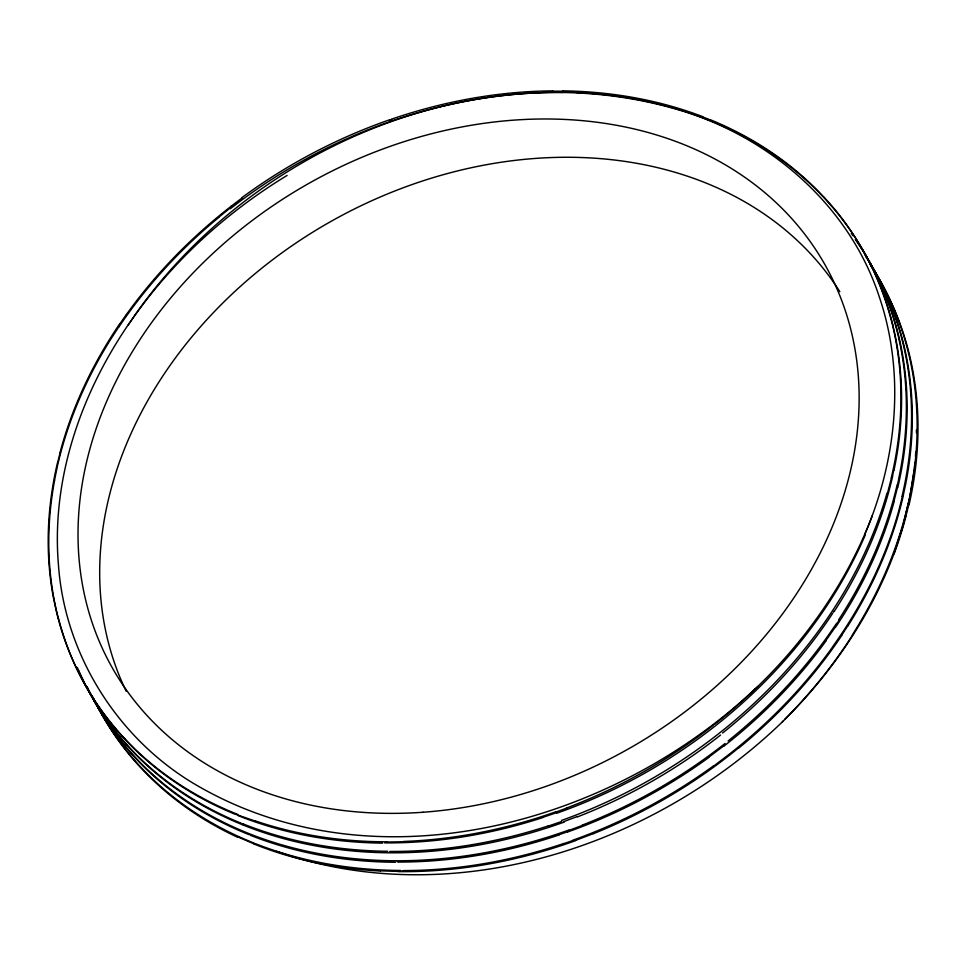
<?xml version="1.0" encoding="UTF-8"?>
<svg xmlns="http://www.w3.org/2000/svg" width="966" height="966" viewBox="0 0 966 966"><rect width="100%" height="100%" fill="white"/><g stroke="black" fill="none" stroke-linecap="round" stroke-linejoin="round"><path stroke-width="1.45" d="M915.454 456.447L915.756 452.016M914.331 468.305L914.947 462.364M914.15 469.79L909.67 498.142M54.531 480.03L57.574 465.407A445.519 352.192 -29.1 0 1 110.595 339.477L118.733 326.906M910.552 493.469L903.077 525.552L893.948 553.892A445.495 353.435 -29.5 0 1 780.842 723.353C650.649 848.051 450.905 912.604 276.505 851.336M909.731 497.466L908.269 504.107M893.779 470.176L892.451 476.141M898.766 479.003L897.45 484.968M903.282 495.28L905.565 484.654A445.519 355.102 -29.7 0 0 903.669 344.27A445.519 355.138 -29.3 0 0 865.838 256.449M908.704 504.856L905.975 515.941M57.658 462.605L60.025 453.126M897.414 487.685L893.9 501.451M902.401 496.5L898.887 510.277A445.519 354.522 -30 0 1 840.239 635.833L830.772 649.55A445.519 353.93 -30.1 0 1 728.521 754.796L713.56 766.183M891.437 477.953L887.476 493.24M864.655 534.633C896.762 460.287 905.613 374.011 879.193 296.586C849.971 207.231 772.583 139.152 683.94 111.488C481.153 48.747 250.158 147.025 132.463 318.659C82.291 389.817 50.969 477.18 58.455 565.001C64.746 654.248 117.188 737.734 193.792 783.571C374.265 890.809 613.132 824.433 757.803 686.452M847.701 625.968L842.074 634.638M852.7 634.795L847.073 643.465A445.519 354.184 -30.1 0 1 784.646 719.477M834.093 611.164L833.38 612.251M839.092 619.991L838.379 621.078M832.668 613.338L831.243 615.499A445.519 354.075 -30.1 0 1 723.365 732.409L722.568 732.977M837.667 622.164L836.242 624.326M119.518 324.383L126.401 314.469M128.273 324.926C169.352 264.189 224.547 213.462 287.095 175.438M835.336 627.043L825.773 640.724M783.269 720.962L782.303 721.916M757.296 686.886L759.228 685.039A445.495 353.435 -29.5 0 0 872.298 515.615M756.366 687.84L755.4 688.77M218.63 217.314L229.908 208.245M738.386 748.082L731.105 753.927A445.519 353.52 -30.1 0 1 593.293 833.743M723.582 746.018L708.561 757.332M231.128 206.229L242.466 197.656M593.269 833.658L575.519 840.42M577.378 816.512L564.059 821.511M582.389 825.375L569.071 830.374M566.499 808.18L556.331 811.911M556.73 812.623L543.097 817.272M561.741 821.486L548.108 826.135M567.561 831.762L559.048 834.709M572.572 840.625L564.059 843.572M389.95 120.062L391.653 119.47M403.474 841.736L387.016 842.026M552.685 91.166L562.695 91.19M397.871 861.877L397.086 861.865M402.882 870.74L402.098 870.74M563.13 91.963L576.956 92.35M398.354 871.404L380.435 870.837M255.35 821.112L235.946 814.423M702.596 116.886L709.913 119.772M242.406 823.877L240.256 822.996M711.978 121.209L723.256 126.087M238.167 837.051L254.36 844.006L253.961 843.306M125.495 739.521L135.506 749.616A445.519 351.757 -29.7 0 0 237.817 814.459M824.179 197.462L819.989 193.043A445.519 355.138 -29.4 0 0 710.022 119.603M124.505 738.748L121.704 735.706M243.13 824.167L243.529 824.867M248.552 833.73L248.938 834.431M888.104 308.794L891.884 322.427A445.519 354.92 -29.8 0 1 891.268 477.941M58.443 618.735L57.018 613.072A445.519 351.745 -29.3 0 1 54.651 480.03M892.801 325.156L893.816 329.454A445.519 355.138 -29.6 0 1 894.009 470.176M898.803 338.269L897.776 333.958A445.519 355.198 -29.6 0 0 856.19 240.341M916.408 429.955L916.42 432.889M865.343 534.766A445.519 354.631 -29.9 0 1 556.863 813.191M543.134 817.465A445.519 352.795 -30.1 0 1 384.649 842.883M382.645 843.113A445.519 352.518 -30 0 1 237.962 815.533M235.136 814.266A445.519 351.878 -29.8 0 1 124.457 738.785M121.631 735.754A445.519 351.709 -29.6 0 1 58.54 618.699M118.89 326.967A445.519 352.566 -29 0 1 218.763 217.435M230.367 208.728A445.519 353.145 -28.9 0 1 563.021 92.422M576.895 92.567A445.519 354.582 -29 0 1 711.894 121.33M723.148 126.244A445.519 354.957 -29.2 0 1 825.773 199.6L834.153 209.054A445.519 355.15 -29.4 0 1 892.886 325.119M892.656 476.153A445.519 354.86 -29.8 0 1 834.322 611.261M720.539 735.078A445.519 353.834 -30.1 0 1 577.487 816.874M564.192 822.066A445.519 352.916 -30.1 0 1 243.36 825.121M243.372 825.097A445.519 351.805 -29.7 0 1 77.316 667.47M855.333 239.339A445.519 355.174 -29.4 0 1 897.74 487.685M894.166 501.463A445.519 354.8 -29.9 0 1 835.626 627.163M826.051 640.844A445.519 354.28 -30 0 1 723.788 746.247M708.718 757.525A445.519 353.604 -30.1 0 1 567.61 831.992M559.097 834.938A445.519 352.868 -30.1 0 1 398.608 862.07M395.432 862.252A445.519 352.518 -30 0 1 250.242 835.24M248.854 834.576A445.519 351.902 -29.8 0 1 135.445 758.093M135.276 757.936A445.519 351.709 -29.6 0 1 87.025 686.657M903.391 495.292A445.519 354.751 -29.9 0 1 847.834 626.016M842.255 634.71A445.519 354.305 -30 0 1 738.531 748.239M575.579 840.637A445.519 352.904 -30.1 0 1 398.306 871.598M380.375 871.042A445.519 352.252 -29.9 0 1 254.275 844.127M237.914 837.401A445.519 351.938 -29.8 0 1 92.784 696.909M870.04 264.213A445.519 355.15 -29.4 0 1 909.054 504.856M906.084 515.941A445.519 354.872 -29.8 0 1 894.069 553.904M387.076 841.797A445.519 352.059 -29.9 0 1 255.447 820.943M556.259 811.621A445.519 352.445 -30 0 1 403.522 841.458M713.149 725.345A445.519 353.315 -30.1 0 1 566.462 808.047M755.327 688.722A445.519 353.798 -30.1 0 1 714.393 724.44M387.825 851.275A445.519 351.914 -29.8 0 1 243.263 823.962M548.072 825.966A445.519 352.59 -30 0 1 389.745 851.444M887.005 493.215A445.519 352.964 -30.1 0 1 561.487 820.448M824.227 197.426A445.519 355.174 -29.6 0 1 888.044 308.818M562.767 90.852A445.519 354.957 -29.2 0 1 702.741 116.657M391.58 119.168A445.519 354.425 -29 0 1 552.745 90.876M242.237 197.39A445.519 353.93 -28.9 0 1 389.866 119.699M126.449 314.493A445.519 352.759 -28.9 0 1 231.164 206.265M59.892 453.126A445.519 352.409 -29 0 1 119.361 324.322M57.513 462.593A445.519 351.974 -29.2 0 0 53.118 596.094L56.076 610.053A445.519 351.709 -29.4 0 0 125.532 739.497M568.974 829.999A445.519 352.083 -29.9 0 1 248.709 833.489A445.519 351.709 -29.4 0 1 86.843 686.548M725.092 743.434A445.519 353.17 -30.1 0 1 582.317 825.097M835.952 624.217A445.519 353.822 -30.1 0 1 728.086 740.958M897.1 484.968A445.519 354.208 -30.1 0 1 838.645 619.822M898.754 338.281A445.519 354.969 -29.8 0 1 898.646 479.003M851.324 233.434A445.519 355.198 -29.6 0 1 852.966 235.716M78.21 669.933A445.519 351.721 -29.4 0 0 126.763 744.532L129.516 747.612A445.519 351.769 -29.7 0 0 240.317 822.911M254.058 843.149A445.519 351.745 -29.6 0 1 140.553 766.883L140.372 766.775A445.519 351.733 -29.4 0 1 93.811 699.312M400.6 870.463A445.519 351.95 -29.8 0 1 255.531 843.704M564.023 843.403A445.519 352.59 -30 0 1 403.703 870.583M713.379 765.953A445.519 353.037 -30.1 0 1 572.5 840.323M865.101 255.121A445.519 354.92 -29.8 0 1 901.99 496.5M908.076 504.107A445.519 354.462 -30 0 1 852.459 634.71M908.535 353.121A445.519 354.908 -29.8 0 1 910.346 493.481M870.849 265.227A445.519 355.15 -29.6 0 1 908.523 353.121M126.232 691.354A409.379 324.781 -29.5 0 1 332.232 220.695A409.379 324.781 -29.5 0 1 839.816 291.66M422.999 812.249A409.379 324.781 -29.5 0 0 827.294 268.934A409.379 324.781 -29.5 0 0 155.454 317.355A409.379 324.781 -29.5 0 0 422.999 812.249"/></g></svg>
